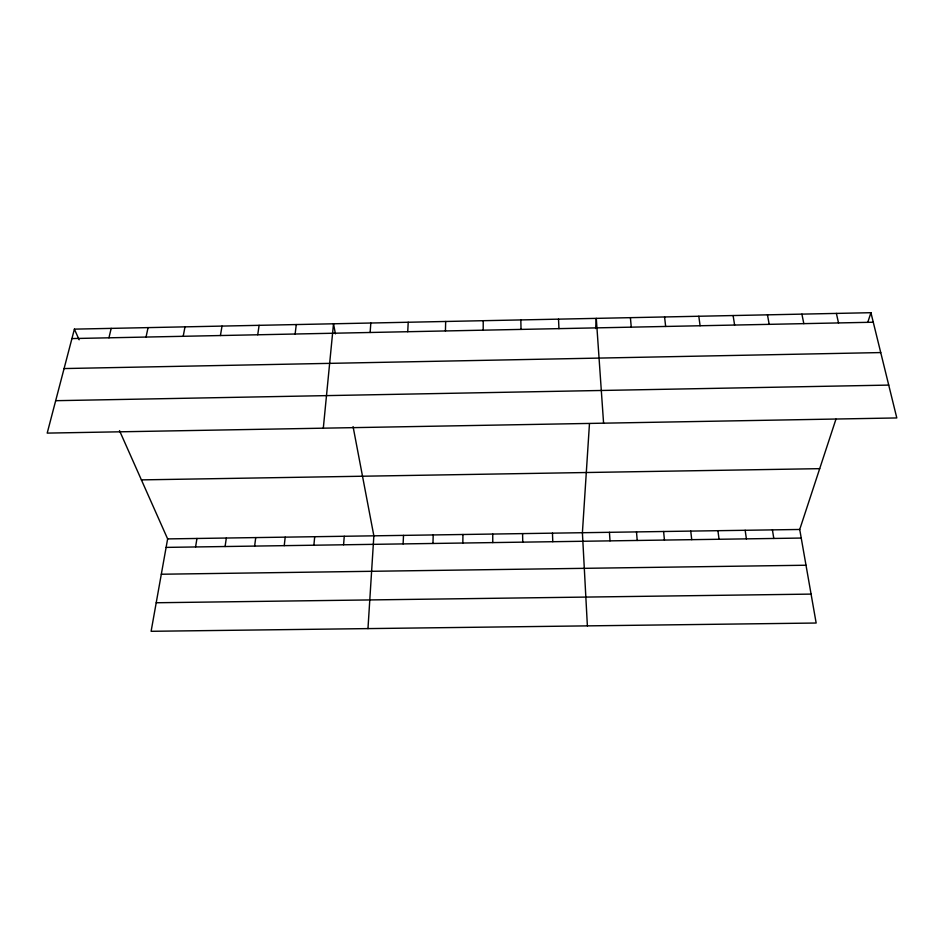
<?xml version="1.0" encoding="UTF-8"?>
<svg xmlns="http://www.w3.org/2000/svg" width="944" height="944" viewBox="0 0 944 944"><rect width="100%" height="100%" fill="white"/><g stroke="black" fill="none" stroke-linecap="round" stroke-linejoin="round"><path stroke-width="1.42" d="M483.198 330.176L483.222 320.7M462.831 543.024L462.949 534.493M445.426 330.955L445.674 321.479M432.954 543.461L433.202 534.941M403.112 543.897L403.513 535.39M407.737 331.722L408.209 322.246M367.971 628.61L373.859 535.826L353.08 426.641M589.457 423.821L582.401 532.711L587.38 625.872M595.629 328.559L596.289 318.364L603.582 423.183M370.131 332.489L370.827 323.025M343.581 544.782L344.253 536.263M313.88 545.219L314.706 536.711M323.308 428.175L333.515 323.792L335.427 333.857M284.238 545.644L285.194 537.148M295.13 334.011L296.274 324.559M254.632 546.08L255.73 537.584M257.736 334.778L259.104 325.326M225.085 546.517L226.324 538.033M195.573 546.954L196.954 538.469M220.424 335.533L222.017 326.093M119.499 430.617L167.631 538.906L151.111 631.3L816.159 623.028L799.721 529.466L835.971 419.124M183.195 336.3L185 326.86M146.037 337.055L148.066 327.615M108.949 337.81L111.191 328.382M74.399 329.137L47.2 433.107L896.8 417.944L870.934 312.7L74.399 329.137L79.131 339.793M867.76 322.376L870.934 312.7M71.933 338.566L873.283 322.223M64.086 368.561L880.74 352.572M55.684 400.693L888.729 385.093M141.399 479.882L819.699 468.661M167.631 538.906L799.721 529.466M166.109 547.39L801.232 538.056M161.318 574.235L805.999 565.232M156.22 602.756L811.073 594.106M836.384 313.408L838.52 322.942M801.904 314.128L803.816 323.639M767.472 314.836L769.183 324.347M772.416 529.879L773.797 538.458M733.11 315.544L734.609 325.055M745.158 530.28L746.397 538.859M698.808 316.252L700.094 325.763M717.936 530.693L719.045 539.26M690.748 531.094L691.728 539.661M664.576 316.96L665.65 326.459M663.597 531.507L664.446 540.062M630.403 317.668L631.265 327.167M636.492 531.909L637.212 540.464M609.435 532.31L610.013 540.865M558.518 319.143L558.954 328.642M552.464 533.159L552.783 541.703M520.828 319.922L521.029 329.409M522.587 533.608L522.752 542.139M492.744 534.056L492.768 542.588"/></g></svg>
